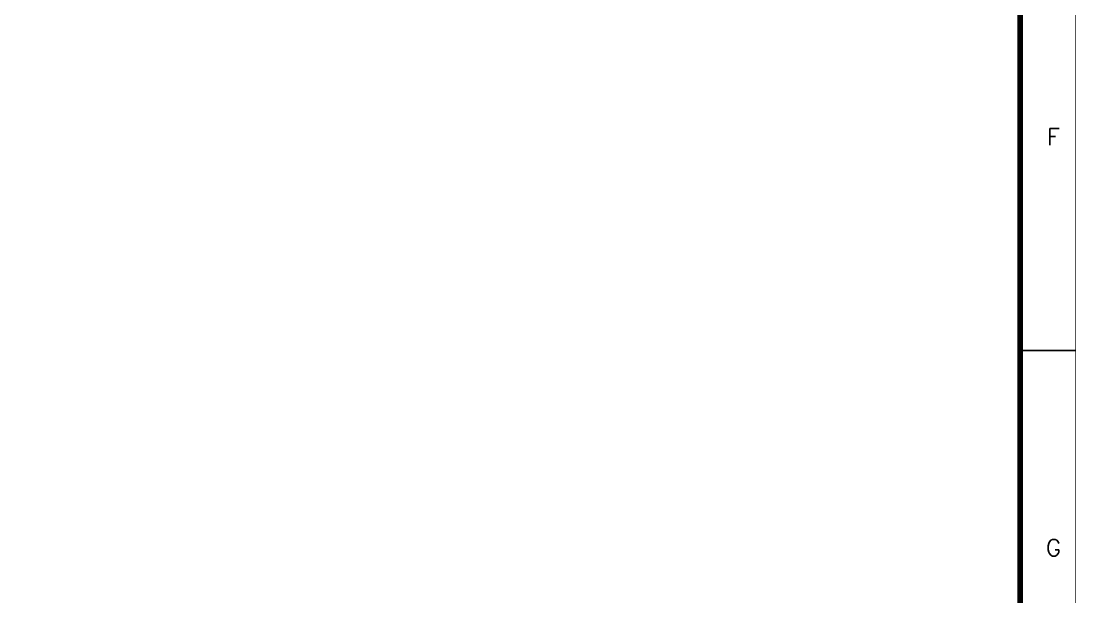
# Model space of a CAD drawing. Header units: millimetres. Extents: x 172649 to 472543, y 238332 to 449264.
# Drawn here: x 285838 to 295360, y 243544 to 248746 of the extents above; entities that cross this region are included whole.
import ezdxf
from ezdxf.enums import TextEntityAlignment as Align

# ---------------------------------------------------------------- set-up
doc = ezdxf.new("R2010")
doc.units = ezdxf.units.MM
doc.header["$LTSCALE"] = 1000
doc.styles.get("Standard").update_dxf_attribs({"font": 'txt', "bigfont": 'gbcbig.shx'})

# ---------------------------------------------------------------- blocks, each defined once
blk = doc.blocks.new('GEDI_WK_A1')
at = {"color": 3}
blk.add_line((831, 148.5), (841, 148.5), dxfattribs=at)
for points, const_width in [([(0, 0), (841, 0), (841, 594), (0, 594)], 0.1), ([(25, 10), (831, 10), (831, 584), (25, 584)], 1)]:
    blk.add_lwpolyline(points, close=True, dxfattribs=dict(at, const_width=const_width))
for s, p in [('F', (837, 185.62)), ('G', (837, 111.38))]:
    blk.add_text(s, height=3, dxfattribs=at).set_placement(p, align=Align.CENTER)

msp = doc.modelspace()

# ---------------------------------------------------------------- block references
at = {"xscale": 50, "yscale": 50, "zscale": 50}
msp.add_blockref('GEDI_WK_A1', (253307.7, 238344.4), dxfattribs=at)

doc.saveas('drawing.dxf')
